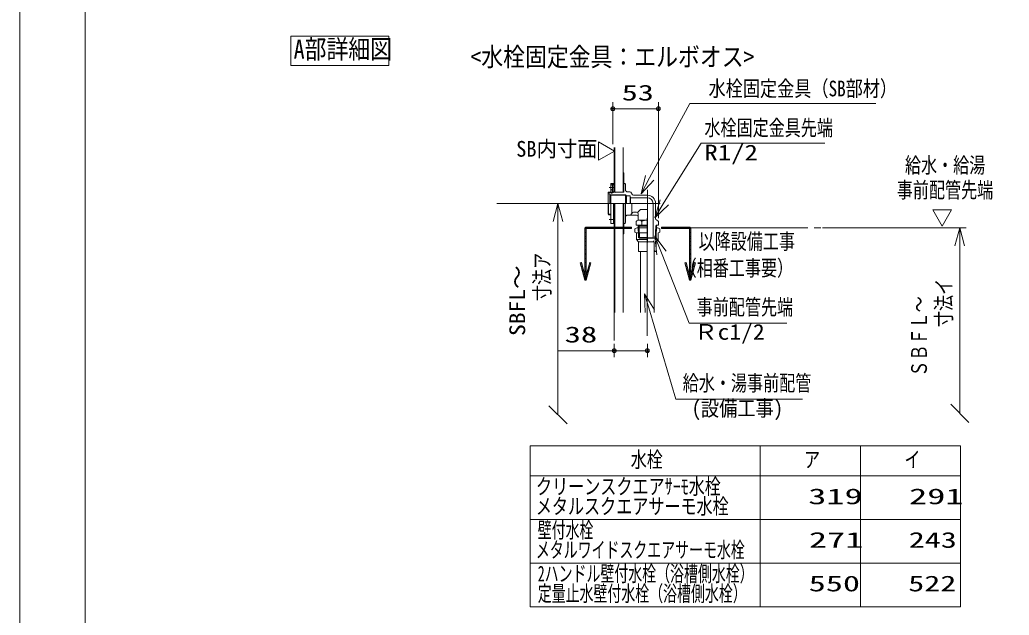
# Model space of a CAD drawing. Units: millimetres on the paper. Extents: x -305 to 305, y -152 to 152.
# Drawn here: x -301 to -149.6, y -47.8 to 43.3 of the extents above; entities that cross this region are included whole.
import ezdxf
from ezdxf.enums import TextEntityAlignment as Align

# ---------------------------------------------------------------- set-up
doc = ezdxf.new("R2010")
doc.units = ezdxf.units.MM
doc.linetypes.add('LONG_CHAIN', pattern=[21, 18, -1, 1, -1])
for name, color, linetype, lineweight in [('0-1_RV', 7, 'Continuous', 9), ('0-2_0', 7, 'Continuous', 9), ('0-4_図面枠', 3, 'Continuous', 9), ('0-5_DEFPOINTS', 7, 'Continuous', 9)]:
    doc.layers.add(name, color=color, linetype=linetype, lineweight=lineweight)
doc.styles.add('ＭＳ ゴシック', font='')
doc.styles.get('ＭＳ ゴシック').set_extended_font_data('MS Gothic')

# ---------------------------------------------------------------- blocks, each defined once
blk = doc.blocks.new('_OPEN30')
at = {"layer": '0-2_0'}
blk.add_line((0, 0), (-1, 0), dxfattribs=at)
blk.add_lwpolyline([(-1, 0.2679), (0, 0), (-1, -0.2679)], dxfattribs=at)
blk = doc.blocks.new('_OBLIQUE')
at = {"layer": '0-2_0'}
blk.add_line((-0.5, -0.5), (0.5, 0.5), dxfattribs=at)
blk = doc.blocks.new('_DOTSMALL')
at = {"layer": '0-2_0'}
for p, q in [((0.0746, 0.1), (-0.0746, 0.1)), ((0.1223, -0.0248), (-0.1223, -0.0248))]:
    blk.add_line(p, q, dxfattribs=at)
for points in [[(0.125, 0), (0.124, 0.0157), (0.1211, 0.0311), (0.1162, 0.046), (0.1095, 0.0602), (0.1011, 0.0735), (0.0911, 0.0856), (0.0797, 0.0963), (0.067, 0.1055), (0.0532, 0.1131), (0.0386, 0.1189), (0.0234, 0.1228), (0.0078, 0.1248), (-0.0078, 0.1248), (-0.0234, 0.1228), (-0.0386, 0.1189), (-0.0532, 0.1131), (-0.067, 0.1055), (-0.0797, 0.0963), (-0.0911, 0.0856), (-0.1011, 0.0735), (-0.1095, 0.0602), (-0.1162, 0.046), (-0.1211, 0.0311), (-0.124, 0.0157), (-0.125, 0), (0, 0)], [(-0.125, 0), (-0.124, -0.0157), (-0.1211, -0.0311), (-0.1162, -0.046), (-0.1095, -0.0602), (-0.1011, -0.0735), (-0.0911, -0.0856), (-0.0797, -0.0963), (-0.067, -0.1055), (-0.0532, -0.1131), (-0.0386, -0.1189), (-0.0234, -0.1228), (-0.0078, -0.1248), (0.0078, -0.1248), (0.0234, -0.1228), (0.0386, -0.1189), (0.0532, -0.1131), (0.067, -0.1055), (0.0797, -0.0963), (0.0911, -0.0856), (0.1011, -0.0735), (0.1095, -0.0602), (0.1162, -0.046), (0.1211, -0.0311), (0.124, -0.0157), (0.125, 0), (0, 0)]]:
    blk.add_lwpolyline(points, close=True, dxfattribs=at)
blk = doc.blocks.new('TRI')
at = {"layer": '0-2_0'}
blk.add_lwpolyline([(0.5, 0.866), (0, 0), (1, 0)], close=True, dxfattribs=at)

msp = doc.modelspace()

# ---------------------------------------------------------------- linework, layer by layer
at = {"layer": '0-1_RV'}
for p, q in [((-259.518, 40.763), (-259.518, 36.267)), ((-259.518, 40.763), (-244.518, 40.763)), ((-244.518, 40.763), (-244.518, 36.267)), ((-259.518, 36.267), (-244.518, 36.267)), ((-210.236, 24.213), (-210.236, 30.649)), ((-203.256, 12.921), (-203.256, 30.649)), ((-210.236, 29.649), (-203.256, 29.649)), ((-210.016, 23.713), (-210.016, 16.887)), ((-209.922, 23.713), (-209.922, 16.887)), ((-208.656, 23.713), (-208.656, 16.887)), ((-208.656, 19.821), (-208.549, 19.821)), ((-208.549, 19.821), (-208.549, 16.887)), ((-210.549, 18.221), (-210.549, 16.887)), ((-210.549, 18.221), (-210.149, 18.221)), ((-210.149, 18.221), (-210.149, 18.087)), ((-208.549, 18.221), (-208.416, 18.221)), ((-210.949, 16.815), (-210.877, 16.887)), ((-210.949, 16.815), (-210.149, 16.815)), ((-210.949, 16.815), (-210.949, 13.493)), ((-210.877, 16.887), (-208.549, 16.887)), ((-210.282, 17.921), (-210.549, 18.087)), ((-210.282, 17.321), (-210.549, 17.154)), ((-210.549, 16.887), (-210.482, 16.754)), ((-210.482, 16.754), (-210.349, 16.754)), ((-210.349, 16.754), (-210.282, 16.887)), ((-210.282, 18.087), (-210.282, 16.887)), ((-210.282, 18.087), (-210.149, 18.087)), ((-210.282, 18.021), (-210.016, 18.021)), ((-210.282, 16.954), (-210.016, 16.954)), ((-210.216, 18.021), (-210.216, 16.954)), ((-209.896, 16.815), (-209.824, 16.887)), ((-208.282, 18.087), (-208.282, 17.154)), ((-208.082, 16.954), (-207.616, 16.954)), ((-207.357, 16.753), (-207.324, 16.622)), ((-210.949, 16.621), (-210.682, 16.621)), ((-210.877, 15.154), (-210.877, 13.421)), ((-210.682, 16.621), (-210.682, 15.154)), ((-210.682, 16.551), (-210.549, 16.418)), ((-210.682, 16.551), (-208.282, 16.476)), ((-210.549, 16.418), (-208.149, 16.343)), ((-210.549, 16.418), (-210.549, 15.154)), ((-210.549, 15.154), (-210.549, 12.087)), ((-210.149, 15.154), (-210.149, 12.087)), ((-210.016, 15.154), (-210.016, -1.509)), ((-209.922, 15.154), (-209.922, -1.509)), ((-208.656, 15.154), (-208.656, -1.509)), ((-208.549, 15.154), (-208.549, 10.487)), ((-208.282, 16.476), (-208.149, 16.343)), ((-208.282, 16.476), (-208.282, 15.154)), ((-208.282, 15.154), (-208.282, 12.221)), ((-208.149, 16.343), (-207.598, 16.343)), ((-208.149, 16.343), (-208.149, 15.15)), ((-207.598, 16.343), (-207.521, 16.021)), ((-207.598, 16.343), (-207.598, 15.154)), ((-207.521, 16.021), (-204.948, 16.021)), ((-207.521, 16.021), (-207.521, 15.154)), ((-207.349, 15.154), (-207.349, 13.721)), ((-207.065, 16.421), (-204.947, 16.421)), ((-204.082, 15.156), (-204.082, 9.887)), ((-203.682, 15.158), (-203.682, 12.844)), ((-207.082, 13.821), (-206.616, 13.821)), ((-206.416, 13.821), (-206.016, 14.221)), ((-206.016, 14.221), (-204.949, 14.221)), ((-218.631, 12.384), (-218.631, -17.2)), ((-210.549, 13.493), (-210.949, 13.493)), ((-210.949, 13.493), (-210.877, 13.421)), ((-210.877, 13.421), (-210.549, 13.421)), ((-210.149, 12.287), (-210.016, 12.287)), ((-208.082, 13.354), (-206.616, 13.354)), ((-207.357, 13.555), (-207.341, 13.62)), ((-206.643, 12.421), (-206.643, 11.821)), ((-206.349, 13.554), (-206.349, 12.621)), ((-204.97, 12.621), (-206.349, 12.621)), ((-205.796, 12.421), (-205.796, 11.821)), ((-203.256, 12.421), (-203.256, 11.821)), ((-214.317, 11.321), (-214.497, 11.321)), ((-214.317, 11.121), (-214.497, 11.121)), ((-214.317, 10.921), (-214.497, 10.921)), ((-214.317, 10.721), (-214.497, 10.721)), ((-207.389, 11.431), (-214.407, 11.431)), ((-207.389, 11.431), (-214.407, 11.431)), ((-210.549, 12.087), (-210.149, 12.087)), ((-208.549, 12.087), (-208.416, 12.087)), ((-206.873, 10.754), (-206.873, 11.287)), ((-204.949, 11.821), (-206.643, 11.821)), ((-206.615, 10.648), (-204.949, 10.648)), ((-206.615, 9.62), (-206.615, 10.648)), ((-206.392, 11.421), (-204.949, 11.421)), ((-206.358, 11.821), (-206.224, 11.687)), ((-206.354, 11.821), (-206.299, 9.954)), ((-206.35, 11.687), (-204.949, 11.687)), ((-206.224, 11.687), (-206.165, 9.821)), ((-203.674, 11.687), (-203.733, 9.821)), ((-203.445, 11.419), (-203.678, 11.419)), ((-203.674, 11.687), (-203.544, 11.821)), ((-203.674, 11.687), (-203.548, 11.687)), ((-203.544, 11.821), (-203.599, 9.954)), ((-203.256, 11.821), (-203.544, 11.821)), ((-203.283, 9.62), (-203.283, 10.648)), ((-203.025, 10.754), (-203.025, 11.287)), ((-198.387, 11.431), (-202.772, 11.431)), ((-198.387, 11.431), (-202.772, 11.431)), ((-198.297, 11.321), (-198.477, 11.321)), ((-198.297, 11.121), (-198.477, 11.121)), ((-198.297, 10.921), (-198.477, 10.921)), ((-198.297, 10.721), (-198.477, 10.721)), ((-178.118, 11.421), (-156.124, 11.421)), ((-214.317, 10.521), (-214.497, 10.521)), ((-214.317, 10.321), (-214.497, 10.321)), ((-214.317, 10.121), (-214.497, 10.121)), ((-214.317, 9.921), (-214.497, 9.921)), ((-214.317, 9.721), (-214.497, 9.721)), ((-214.317, 9.521), (-214.497, 9.521)), ((-214.317, 9.321), (-214.497, 9.321)), ((-214.317, 9.121), (-214.497, 9.121)), ((-208.656, 10.487), (-208.549, 10.487)), ((-206.615, 9.62), (-206.282, 9.287)), ((-206.615, 9.62), (-204.949, 9.62)), ((-206.299, 9.954), (-206.165, 9.821)), ((-204.949, 9.954), (-206.299, 9.954)), ((-206.282, 7.821), (-206.282, 9.287)), ((-206.282, 9.287), (-204.949, 9.287)), ((-203.733, 9.821), (-206.165, 9.821)), ((-203.883, 9.287), (-204.95, 9.287)), ((-204.082, 9.887), (-204.949, 9.887)), ((-204.016, 9.821), (-204.082, 9.887)), ((-204.024, 9.421), (-204.024, 9.287)), ((-203.883, 9.287), (-203.883, -1.509)), ((-203.599, 9.954), (-203.733, 9.821)), ((-203.599, 9.954), (-203.728, 9.954)), ((-203.283, 9.62), (-203.616, 9.287)), ((-203.616, 7.821), (-203.616, 9.287)), ((-198.297, 10.521), (-198.477, 10.521)), ((-198.297, 10.321), (-198.477, 10.321)), ((-198.297, 10.121), (-198.477, 10.121)), ((-198.297, 9.921), (-198.477, 9.921)), ((-198.297, 9.721), (-198.477, 9.721)), ((-198.297, 9.521), (-198.477, 9.521)), ((-198.297, 9.321), (-198.477, 9.321)), ((-198.297, 9.121), (-198.477, 9.121)), ((-214.317, 8.921), (-214.497, 8.921)), ((-214.317, 8.721), (-214.497, 8.721)), ((-214.317, 8.521), (-214.497, 8.521)), ((-214.317, 8.321), (-214.497, 8.321)), ((-214.317, 8.121), (-214.497, 8.121)), ((-214.317, 7.921), (-214.497, 7.921)), ((-214.317, 7.721), (-214.497, 7.721)), ((-204.949, 7.821), (-206.282, 7.821)), ((-206.015, 7.821), (-206.015, -1.509)), ((-203.883, 7.954), (-203.75, 7.821)), ((-203.883, 7.821), (-203.616, 7.821)), ((-198.297, 8.921), (-198.477, 8.921)), ((-198.297, 8.721), (-198.477, 8.721)), ((-198.297, 8.521), (-198.477, 8.521)), ((-198.297, 8.321), (-198.477, 8.321)), ((-198.297, 8.121), (-198.477, 8.121)), ((-198.297, 7.921), (-198.477, 7.921)), ((-198.297, 7.721), (-198.477, 7.721)), ((-157.124, 8.651), (-157.124, -16.96)), ((-215.031, 6.097), (-215.084, 6.097)), ((-215.031, 6.097), (-215.084, 6.097)), ((-214.317, 7.521), (-214.497, 7.521)), ((-214.317, 7.321), (-214.497, 7.321)), ((-214.317, 7.121), (-214.497, 7.121)), ((-214.317, 6.921), (-214.497, 6.921)), ((-214.317, 6.721), (-214.497, 6.721)), ((-214.317, 6.521), (-214.497, 6.521)), ((-214.317, 6.321), (-214.497, 6.321)), ((-214.317, 6.121), (-214.497, 6.121)), ((-213.73, 6.097), (-213.783, 6.097)), ((-213.73, 6.097), (-213.783, 6.097)), ((-199.011, 6.097), (-199.064, 6.097)), ((-199.011, 6.097), (-199.064, 6.097)), ((-198.297, 7.521), (-198.477, 7.521)), ((-198.297, 7.321), (-198.477, 7.321)), ((-198.297, 7.121), (-198.477, 7.121)), ((-198.297, 6.921), (-198.477, 6.921)), ((-198.297, 6.721), (-198.477, 6.721)), ((-198.297, 6.521), (-198.477, 6.521)), ((-198.297, 6.321), (-198.477, 6.321)), ((-198.297, 6.121), (-198.477, 6.121)), ((-197.709, 6.097), (-197.762, 6.097)), ((-197.709, 6.097), (-197.762, 6.097)), ((-214.977, 5.897), (-215.164, 5.897)), ((-214.924, 5.697), (-215.11, 5.697)), ((-214.87, 5.497), (-215.057, 5.497)), ((-214.817, 5.297), (-215.003, 5.297)), ((-214.763, 5.097), (-214.949, 5.097)), ((-214.709, 4.897), (-214.896, 4.897)), ((-214.656, 4.697), (-214.842, 4.697)), ((-214.317, 5.921), (-214.497, 5.921)), ((-214.317, 5.721), (-214.497, 5.721)), ((-214.317, 5.521), (-214.497, 5.521)), ((-214.317, 5.321), (-214.497, 5.321)), ((-214.317, 5.121), (-214.497, 5.121)), ((-214.317, 4.921), (-214.497, 4.921)), ((-214.317, 4.721), (-214.497, 4.721)), ((-213.972, 4.697), (-214.158, 4.697)), ((-213.918, 4.897), (-214.104, 4.897)), ((-213.864, 5.097), (-214.051, 5.097)), ((-213.811, 5.297), (-213.997, 5.297)), ((-213.757, 5.497), (-213.944, 5.497)), ((-213.704, 5.697), (-213.89, 5.697)), ((-213.65, 5.897), (-213.836, 5.897)), ((-198.957, 5.897), (-199.143, 5.897)), ((-198.903, 5.697), (-199.09, 5.697)), ((-198.85, 5.497), (-199.036, 5.497)), ((-198.796, 5.297), (-198.983, 5.297)), ((-198.743, 5.097), (-198.929, 5.097)), ((-198.689, 4.897), (-198.875, 4.897)), ((-198.635, 4.697), (-198.822, 4.697)), ((-198.297, 5.921), (-198.477, 5.921)), ((-198.297, 5.721), (-198.477, 5.721)), ((-198.297, 5.521), (-198.477, 5.521)), ((-198.297, 5.321), (-198.477, 5.321)), ((-198.297, 5.121), (-198.477, 5.121)), ((-198.297, 4.921), (-198.477, 4.921)), ((-198.297, 4.721), (-198.477, 4.721)), ((-197.951, 4.697), (-198.138, 4.697)), ((-197.898, 4.897), (-198.084, 4.897)), ((-197.844, 5.097), (-198.03, 5.097)), ((-197.791, 5.297), (-197.977, 5.297)), ((-197.737, 5.497), (-197.923, 5.497)), ((-197.683, 5.697), (-197.87, 5.697)), ((-197.63, 5.897), (-197.816, 5.897)), ((-214.602, 4.497), (-214.789, 4.497)), ((-214.549, 4.297), (-214.735, 4.297)), ((-214.495, 4.097), (-214.681, 4.097)), ((-214.441, 3.897), (-214.628, 3.897)), ((-214.388, 3.697), (-214.574, 3.697)), ((-214.334, 3.497), (-214.521, 3.497)), ((-214.317, 4.521), (-214.497, 4.521)), ((-214.317, 4.321), (-214.497, 4.321)), ((-214.317, 4.121), (-214.497, 4.121)), ((-214.317, 3.921), (-214.497, 3.921)), ((-214.317, 3.721), (-214.497, 3.721)), ((-214.317, 3.521), (-214.497, 3.521)), ((-214.293, 3.497), (-214.48, 3.497)), ((-214.24, 3.697), (-214.426, 3.697)), ((-214.186, 3.897), (-214.372, 3.897)), ((-214.132, 4.097), (-214.319, 4.097)), ((-214.079, 4.297), (-214.265, 4.297)), ((-214.025, 4.497), (-214.212, 4.497)), ((-198.582, 4.497), (-198.768, 4.497)), ((-198.528, 4.297), (-198.715, 4.297)), ((-198.475, 4.097), (-198.661, 4.097)), ((-198.421, 3.897), (-198.607, 3.897)), ((-198.368, 3.697), (-198.554, 3.697)), ((-198.314, 3.497), (-198.5, 3.497)), ((-198.297, 4.521), (-198.477, 4.521)), ((-198.297, 4.321), (-198.477, 4.321)), ((-198.297, 4.121), (-198.477, 4.121)), ((-198.297, 3.921), (-198.477, 3.921)), ((-198.297, 3.721), (-198.477, 3.721)), ((-198.297, 3.521), (-198.477, 3.521)), ((-198.273, 3.497), (-198.459, 3.497)), ((-198.219, 3.697), (-198.406, 3.697)), ((-198.166, 3.897), (-198.352, 3.897)), ((-198.112, 4.097), (-198.298, 4.097)), ((-198.058, 4.297), (-198.245, 4.297)), ((-198.005, 4.497), (-198.191, 4.497)), ((-210.016, -7.376), (-218.569, -7.376)), ((-210.016, -6.325), (-210.016, -8.376)), ((-204.949, -7.376), (-210.016, -7.376)), ((-207.696, -7.376), (-205.376, -7.376)), ((-204.949, -6.325), (-204.949, -8.376)), ((-222.881, -21.94), (-222.881, -46.54)), ((-222.881, -21.94), (-156.998, -21.94)), ((-187.665, -21.94), (-187.665, -46.54)), ((-172.331, -21.94), (-172.331, -46.54)), ((-156.998, -21.94), (-156.998, -46.54)), ((-222.881, -26.54), (-156.998, -26.54)), ((-222.881, -33.207), (-156.998, -33.207)), ((-222.881, -39.873), (-156.998, -39.873)), ((-222.881, -46.54), (-156.998, -46.54))]:
    msp.add_line(p, q, dxfattribs=at)
at = {"layer": '0-1_RV', "linetype": 'LONG_CHAIN'}
for p, q in [((-210.816, 17.621), (-209.882, 17.621)), ((-204.949, 17.237), (-204.949, 9.181)), ((-204.949, 17.237), (-204.949, 9.181)), ((-227.974, 15.154), (-208.682, 15.154)), ((-211.169, 15.154), (-202.975, 15.154)), ((-211.169, 15.154), (-202.975, 15.154)), ((-210.816, 12.687), (-209.882, 12.687)), ((-204.982, 12.915), (-204.982, -5.825)), ((-204.982, 12.915), (-204.982, -5.825)), ((-198.387, 11.421), (-169.879, 11.421)), ((-210.049, -1.509), (-210.049, -5.825)), ((-210.049, -1.509), (-210.049, -5.825))]:
    msp.add_line(p, q, dxfattribs=at)
at = {"layer": '0-1_RV'}
for points in [[(-169.962, 30.441), (-198.459, 30.441), (-204.597, 19.064)], [(-177.775, 24.386), (-196.727, 24.386), (-202.352, 15.331)], [(-183.588, -3.156), (-198.561, -3.156), (-202.781, 7.584)], [(-181.181, -14.81), (-200.565, -14.81), (-204.588, -1.335)]]:
    msp.add_lwpolyline(points, dxfattribs=at)
for points in [[(-214.497, 11.421), (-214.497, 3.421), (-214.317, 3.421), (-214.317, 11.421)], [(-214.407, 11.331), (-207.389, 11.331), (-207.389, 11.511), (-214.407, 11.511)], [(-202.772, 11.331), (-198.387, 11.331), (-198.387, 11.511), (-202.772, 11.511)], [(-198.477, 11.421), (-198.477, 3.421), (-198.297, 3.421), (-198.297, 11.421)], [(-215.208, 6.064), (-214.494, 3.397), (-214.32, 3.444), (-215.034, 6.111)], [(-213.779, 6.111), (-214.494, 3.444), (-214.32, 3.397), (-213.605, 6.064)], [(-199.188, 6.064), (-198.473, 3.397), (-198.3, 3.444), (-199.014, 6.111)], [(-197.759, 6.111), (-198.473, 3.444), (-198.3, 3.397), (-197.585, 6.064)]]:
    msp.add_lwpolyline(points, close=True, dxfattribs=at)
for centre, radius, start, end in [((-208.416, 18.087), 0.133, 0, 90), ((-208.082, 17.154), 0.2, 179.99996, 270), ((-207.616, 16.687), 0.267, 14.25003, 89.99998), ((-207.065, 16.687), 0.267, 194.25004, 270), ((-204.949, 15.154), 1.267, 0, 90), ((-204.949, 15.154), 0.867, 0, 90), ((-207.082, 13.554), 0.267, 89.99998, 165.74995), ((-206.616, 13.554), 0.267, 0, 90), ((-208.416, 12.221), 0.133, 270, 0), ((-208.082, 13.154), 0.2, 90, 180.00003), ((-207.616, 13.621), 0.267, 270.00002, 345.74997), ((-206.219, 12.072), 0.548, 39.43051, 140.56945), ((-206.616, 13.087), 0.267, 0, 90), ((-204.949, 10.728), 1.893, 89.99987, 116.57789), ((-203.416, 12.844), 0.267, 179.99999, 251.15573), ((-203.679, 12.072), 0.548, 39.42985, 71.15574), ((-206.392, 10.486), 0.935, 90.00007, 120.98264), ((-206.392, 11.555), 0.935, 239.02512, 256.19617), ((-203.506, 10.486), 0.935, 59.01737, 89.99993), ((-203.506, 11.555), 0.935, 283.80383, 300.97487)]:
    msp.add_arc(centre, radius, start, end, dxfattribs=at)
at = {"layer": '0-4_図面枠'}
msp.add_lwpolyline([(-291.017, -138.498), (108.983, -138.498), (108.983, 138.502), (-291.017, 138.502)], close=True, dxfattribs=at)
at = {"layer": '0-5_DEFPOINTS'}
msp.add_line((-301.017, -148.498), (-301.017, 148.502), dxfattribs=at)

# ---------------------------------------------------------------- block references
at = {"layer": '0-1_RV'}
for name, p, xscale, yscale, rotation in [('_DOTSMALL', (-210.236, 29.649), 2.32, 2.32, 180), ('TRI', (-209.982, 23.158), 2.804079, 2.804079, 150), ('_OPEN30', (-205.912, 16.626), 2.77, 2.77, 241.65433), ('_OPEN30', (-218.631, 15.154), 2.77, 2.77, 90), ('_OPEN30', (-203.814, 12.978), 2.77, 2.77, 238.15095), ('TRI', (-159.808, 11.661), 2.88, 2.88, 60), ('_OPEN30', (-157.124, 11.421), 2.77, 2.77, 90), ('_OPEN30', (-203.794, 10.162), 2.77, 2.77, 111.44887), ('_OPEN30', (-205.381, 1.319), 2.77, 2.77, 106.62256), ('_DOTSMALL', (-210.016, -7.376), 2.32, 2.32, 180), ('_OBLIQUE', (-218.631, -17.2), 2.77, 2.77, 270), ('_OBLIQUE', (-157.124, -16.96), 2.77, 2.77, 270)]:
    msp.add_blockref(name, p, dxfattribs=dict(at, xscale=xscale, yscale=yscale, rotation=rotation))
at = {"layer": '0-1_RV', "xscale": 2.32, "yscale": 2.32}
for p in [(-203.256, 29.649), (-204.949, -7.376)]:
    msp.add_blockref('_DOTSMALL', p, dxfattribs=at)

# ---------------------------------------------------------------- texts
at = {"layer": '0-1_RV', "style": 'ＭＳ ゴシック'}
for s, height, width, p in [('A部詳細図', 2.886, 0.85, (-259.087, 36.46)), ('<水栓固定金具：エルボオス>', 2.886, 0.85, (-232.039, 35.284)), ('\u3000水栓固定金具（SB部材）', 2.405, 0.8, (-198.203, 30.819)), ('53', 2.405, 1.5, (-208.865, 30.187)), ('水栓固定金具先端', 2.405, 0.75, (-196.213, 24.823)), ('SB内寸面', 2.405, 0.95, (-225.024, 21.587)), ('R1/2', 2.405, 1.25, (-196.213, 21.021)), ('給水・給湯', 2.405, 0.75, (-165.517, 19.088)), ('事前配管先端', 2.405, 0.75, (-166.766, 15.298)), ('以降設備工事', 2.405, 0.75, (-197.111, 7.428)), ('（相番工事要）', 2.405, 0.75, (-199.851, 3.357)), ('事前配管先端', 2.405, 0.75, (-197.394, -2.616)), ('38', 2.441, 1.5, (-217.611, -6.846)), ('Ｒc1/2', 2.405, 1.1, (-197.796, -6.422)), ('給水・湯事前配管', 2.405, 0.75, (-199.529, -14.243)), (' (設備工事)', 2.405, 0.85, (-199.529, -18.095)), ('水栓', 2.405, 0.75, (-207.495, -25.953)), ('イ', 2.405, 0.75, (-165.602, -25.953)), ('ア', 2.405, 0.75, (-180.963, -25.953)), ('クリーンスクエアｻｰﾓ水栓', 2.405, 0.75, (-221.991, -30.071)), ('319', 2.405, 1.7, (-180.323, -31.586)), ('291', 2.405, 1.7, (-164.885, -31.586)), ('メタルスクエアサーモ水栓', 2.405, 0.75, (-222.016, -33.101)), ('壁付水栓', 2.405, 0.65, (-221.728, -36.738)), ('壁付水栓', 2.405, 0.65, (-221.728, -36.738)), ('壁付水栓', 2.405, 0.65, (-221.728, -36.738)), ('メタルワイドスクエアサーモ水栓', 2.405, 0.65, (-222.018, -39.767)), ('メタルワイドスクエアサーモ水栓', 2.405, 0.65, (-222.018, -39.767)), ('メタルワイドスクエアサーモ水栓', 2.405, 0.65, (-222.018, -39.767)), ('271', 2.405, 1.7, (-180.219, -38.253)), ('271', 2.405, 1.7, (-180.219, -38.253)), ('271', 2.405, 1.7, (-180.219, -38.253)), ('243', 2.405, 1.5, (-164.937, -38.253)), ('243', 2.405, 1.5, (-164.937, -38.253)), ('243', 2.405, 1.5, (-164.937, -38.253)), ('2ハンドル壁付水栓（浴槽側水栓）', 2.405, 0.65, (-221.725, -43.407)), ('550', 2.405, 1.6, (-180.246, -44.919)), ('522', 2.405, 1.5, (-165.013, -44.919)), ('定量止水壁付水栓（浴槽側水栓）', 2.405, 0.65, (-221.725, -46.447))]:
    msp.add_text(s, height=height, dxfattribs=dict(at, width=width)).set_placement(p, align=Align.BOTTOM_LEFT)
for s, width, p in [('\u3000\u3000\u3000寸法ア', 0.75, (-219.137, -7.161)), ('SBFL～', 1.1, (-222.937, -5.12)), ('\u3000\u3000\u3000\u3000寸法イ', 0.75, (-157.661, -13.598)), ('ＳＢＦＬ～', 0.75, (-161.434, -11.349))]:
    msp.add_text(s, height=2.405, rotation=90, dxfattribs=dict(at, width=width)).set_placement(p, align=Align.BOTTOM_LEFT)

doc.saveas('drawing.dxf')
